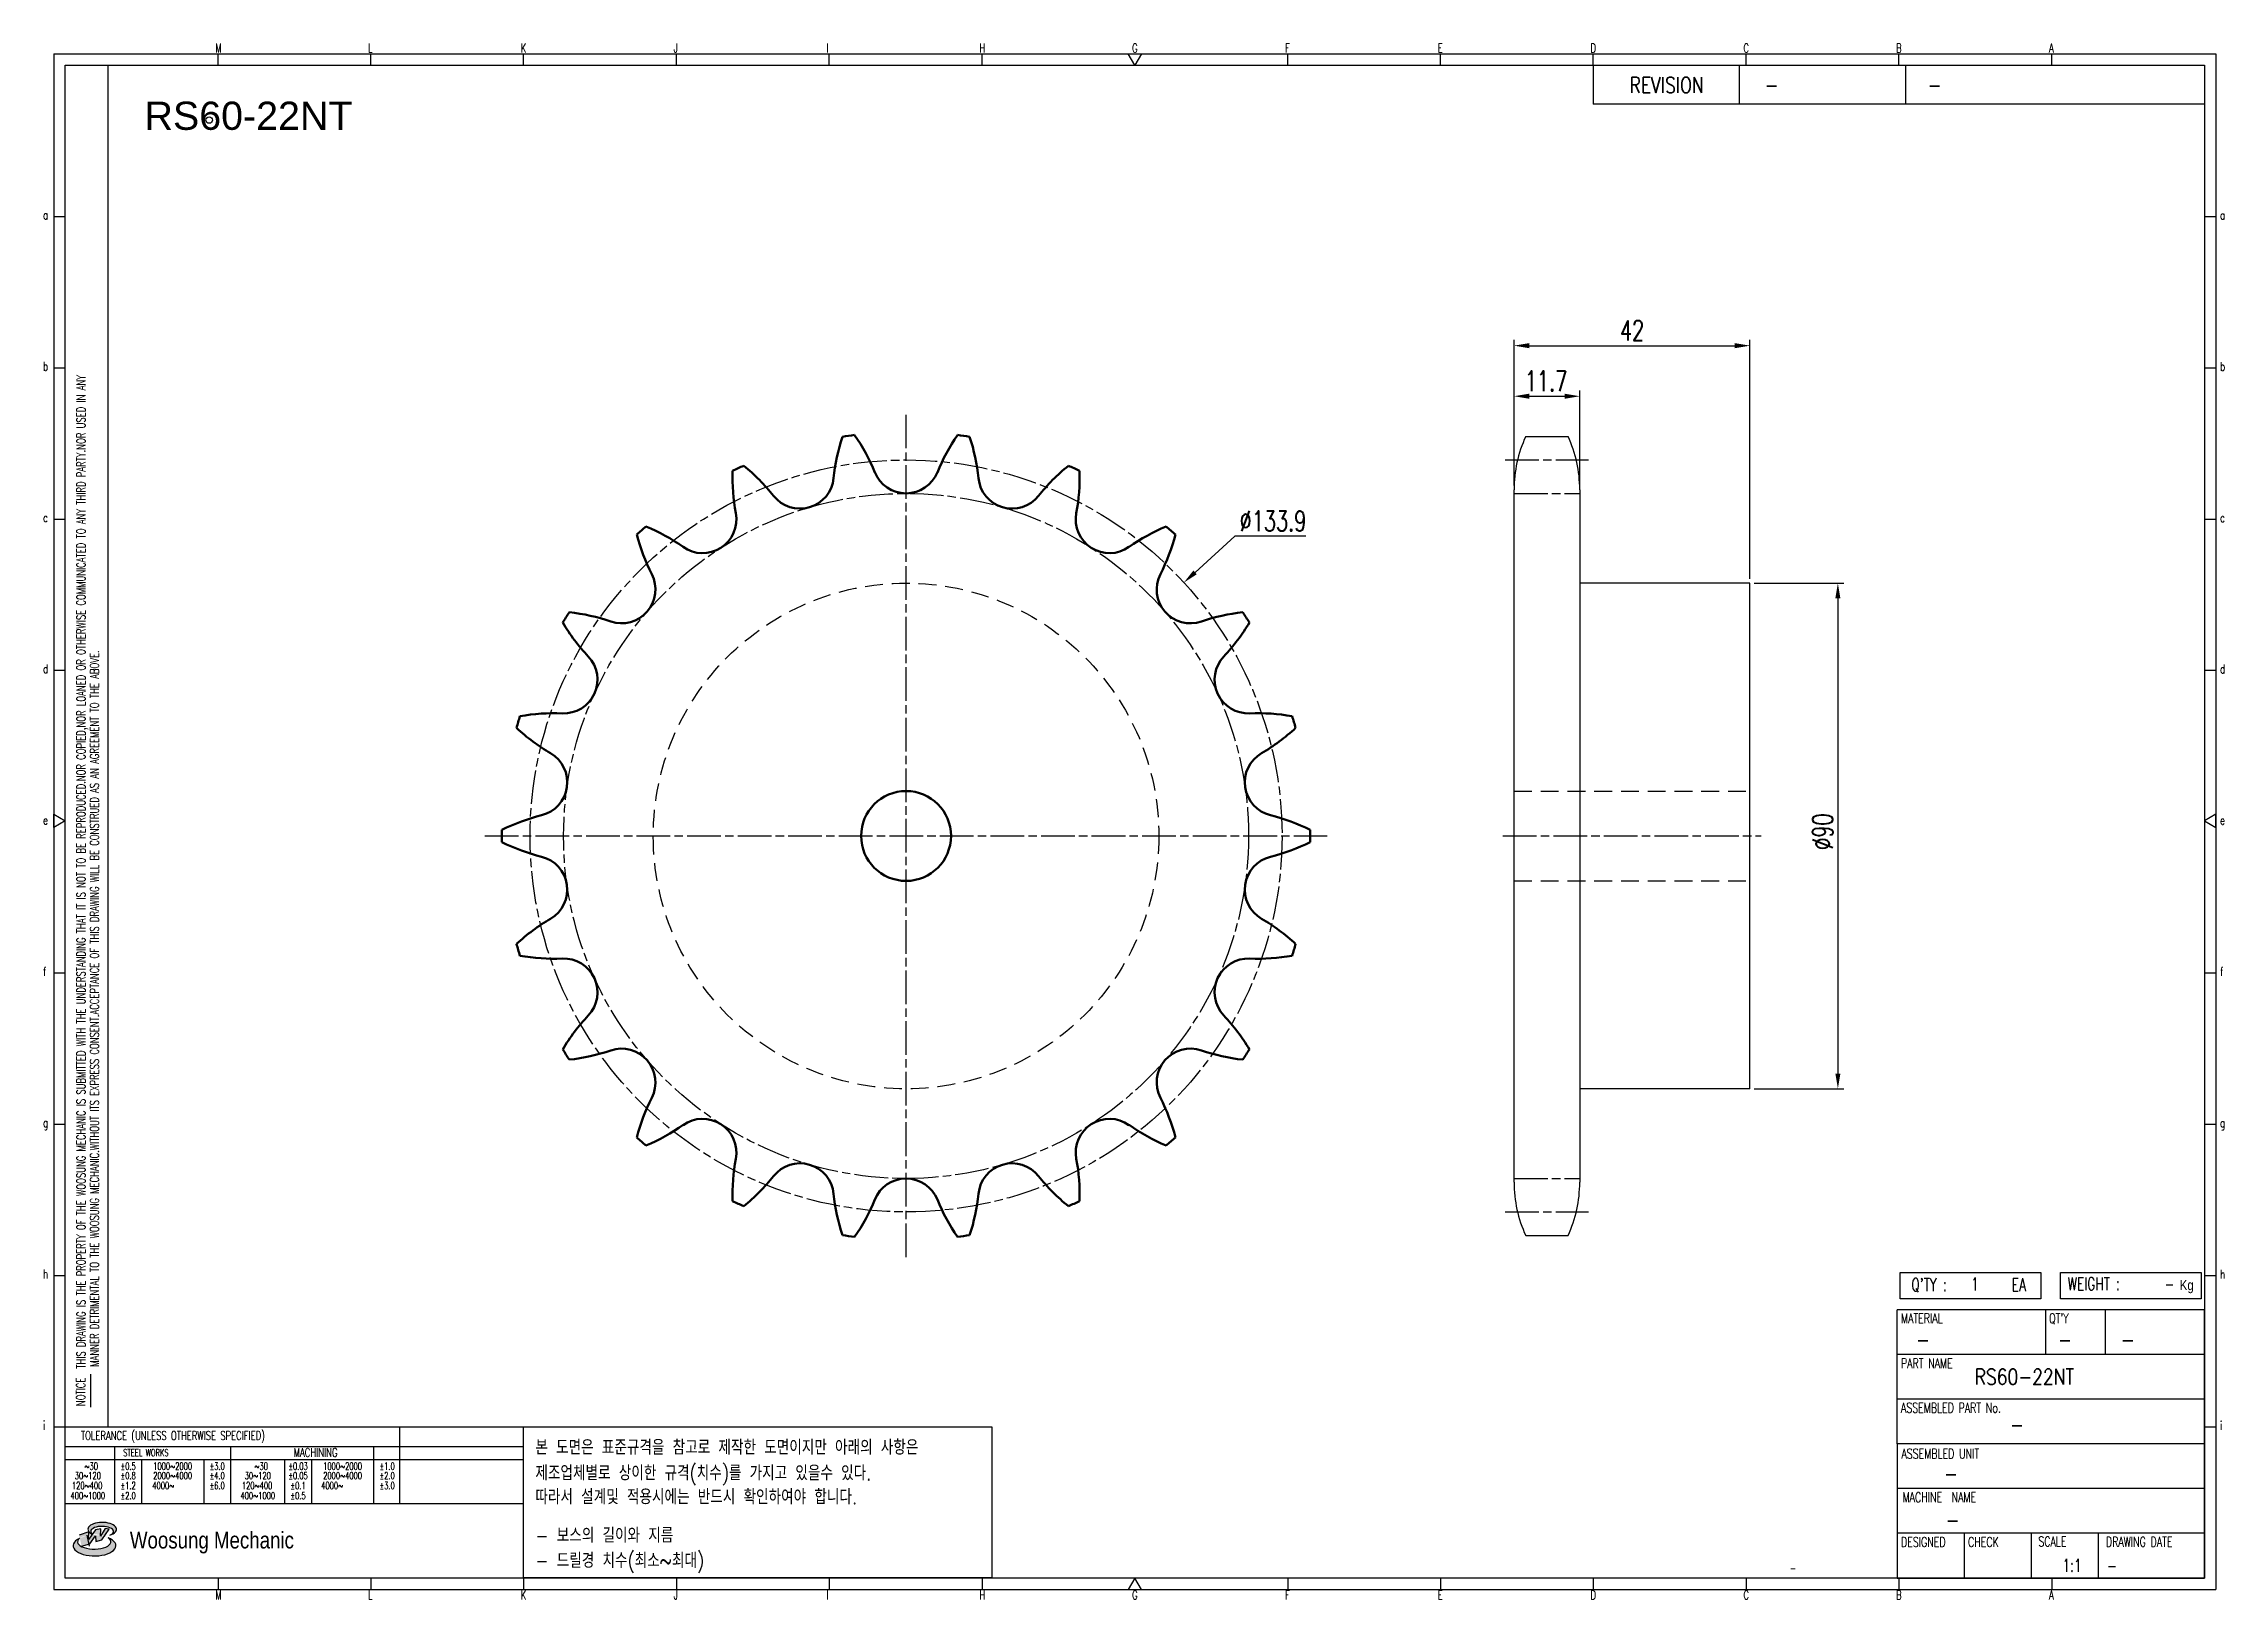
# Model space of a CAD drawing. Header units: millimetres. Extents: x 24105 to 24493, y 30 to 307.
import ezdxf
from ezdxf.enums import TextEntityAlignment as Align

# ---------------------------------------------------------------- set-up
doc = ezdxf.new("R2010")
doc.units = ezdxf.units.MM
for name, pattern in [('AM_ISO08W050', [18, 12, -1.5, 3, -1.5]), ('AM_ISO08W050x2', [9, 6, -0.75, 1.5, -0.75]), ('HIDDEN', [9.525, 6.35, -3.175])]:
    doc.linetypes.add(name, pattern=pattern)
for name, color, linetype, lineweight in [('AM_0N', 7, 'Continuous', 50), ('AM_7', 4, 'AM_ISO08W050', 25), ('AM_7N', 4, 'AM_ISO08W050', 25)]:
    doc.layers.add(name, color=color, linetype=linetype, lineweight=lineweight)
for name, color, linetype in [('HL', 2, 'HIDDEN'), ('S-DIM', 7, 'Continuous'), ('TITLE', 7, 'Continuous'), ('도면레이아웃', 7, 'Continuous')]:
    doc.layers.add(name, color=color, linetype=linetype)
doc.styles.add('HAN', font='ROMANS.shx', dxfattribs={"width": 0.7, "bigfont": 'whgtxt.shx'})
doc.styles.add('HKD_ST2', font='romans.shx', dxfattribs={"width": 0.7, "height": 4, "bigfont": '@extfont2.shx'})
doc.styles.add('HSG', font='SIMPLEX.shx', dxfattribs={"width": 0.7, "bigfont": 'HSG.shx'})
doc.styles.add('ROMANS', font='romans.shx', dxfattribs={"width": 0.7, "bigfont": 'whgtxt.shx'})
doc.styles.add('SLDTEXTSTYLE4', font='arial.ttf', dxfattribs={"width": 0.8})
doc.styles.get("Standard").update_dxf_attribs({"font": 'arial.ttf'})
doc.dimstyles.new('APP6', dxfattribs={"dimscale": 1.5, "dimtxt": 2.4, "dimasz": 1.8, "dimexe": 0.7, "dimexo": 0.5, "dimgap": 0.6, "dimtad": 1, "dimtoh": 1, "dimdec": 1, "dimrnd": 0.01, "dimzin": 9, "dimdsep": 46, "dimtxsty": 'HSG', "dimcen": 0, "dimclrd": 1, "dimclre": 1, "dimclrt": 256, "dimazin": 2, "dimtp": 1, "dimtm": 1, "dimtfac": 0.5, "dimtdec": 1, "dimtofl": 0, "dimtmove": 0, "dimatfit": 3, "dimfxl": 0, "dimtvp": 1, "dimtolj": 2, "dimlwd": -1, "dimlwe": -1, "dimarcsym": 0})

# ---------------------------------------------------------------- blocks, each defined once
blk = doc.blocks.new('SUYWSHJH')
at = {"layer": '도면레이아웃'}
h = blk.add_hatch(color=10, dxfattribs=at)
h.paths.add_polyline_path([(1.544, 35.177), (1.554, 34.966), (1.779, 35.034), (2.054, 35.422), (1.908, 35.446), (1.728, 35.167), (1.741, 35.439), (1.547, 35.405), (1.292, 35.041), (1.295, 35.33), (0.943, 35.208), (1.03, 34.8), (1.336, 34.885)])
edge = h.paths.add_edge_path()
edge.add_ellipse((1.795, 35.421), major_axis=(-0.53, 0), ratio=0.487785, start_angle=122.36065, end_angle=403.39574)
edge.add_line((1.411, 35.244), (1.419, 35.261))
edge.add_ellipse((1.798, 35.344), major_axis=(-0.423, 0), ratio=0.444396, start_angle=131.58977, end_angle=386.19408, ccw=False)
edge = h.paths.add_edge_path()
edge.add_ellipse((1.512, 34.815), major_axis=(-0.793, 0), ratio=0.480113, start_angle=314.67633, end_angle=590.85213)
edge.add_ellipse((1.501, 34.958), major_axis=(-0.62, 0), ratio=0.43311, start_angle=331.7024, end_angle=574.42495, ccw=False)
for p, q in [((0, 90.118), (80.15, 90.118)), ((0, 90.118), (0, 33.191)), ((6.089, 89.693), (6.089, 90.118)), ((11.753, 89.693), (11.753, 90.118)), ((17.418, 89.693), (17.418, 90.118)), ((23.082, 89.693), (23.082, 90.118)), ((28.746, 89.693), (28.746, 90.118)), ((34.411, 89.693), (34.411, 90.118)), ((45.739, 89.693), (45.739, 90.118)), ((51.404, 89.693), (51.404, 90.118)), ((57.068, 89.693), (57.068, 90.118)), ((62.732, 89.693), (62.732, 90.118)), ((68.397, 89.693), (68.397, 90.118)), ((74.061, 89.693), (74.061, 90.118)), ((80.15, 90.118), (80.15, 33.191)), ((0, 84.085), (0.425, 84.085)), ((79.725, 84.085), (80.15, 84.085)), ((0, 78.478), (0.425, 78.478)), ((79.725, 78.478), (80.15, 78.478)), ((0, 72.87), (0.425, 72.87)), ((79.725, 72.87), (80.15, 72.87)), ((0, 67.262), (0.425, 67.262)), ((79.725, 67.262), (80.15, 67.262)), ((0, 56.047), (0.425, 56.047)), ((79.725, 56.047), (80.15, 56.047)), ((0, 50.439), (0.425, 50.439)), ((79.725, 50.439), (80.15, 50.439)), ((0, 44.832), (0.425, 44.832)), ((79.725, 44.832), (80.15, 44.832)), ((1.377, 39.947), (1.377, 41.174)), ((0, 39.224), (0.425, 39.224)), ((79.725, 39.224), (80.15, 39.224)), ((0, 33.191), (80.15, 33.191)), ((6.089, 33.616), (6.089, 33.191)), ((11.753, 33.616), (11.753, 33.191)), ((17.418, 33.616), (17.418, 33.191)), ((23.082, 33.616), (23.082, 33.191)), ((28.746, 33.616), (28.746, 33.191)), ((34.411, 33.616), (34.411, 33.191)), ((45.739, 33.616), (45.739, 33.191)), ((51.404, 33.616), (51.404, 33.191)), ((57.068, 33.616), (57.068, 33.191)), ((62.732, 33.616), (62.732, 33.191)), ((68.397, 33.616), (68.397, 33.191)), ((74.061, 33.616), (74.061, 33.191))]:
    blk.add_line(p, q)
at = {"color": 2}
for p, q in [((2.017, 39.224), (2.017, 89.693)), ((0.425, 39.224), (17.418, 39.224)), ((12.816, 39.224), (12.816, 36.382)), ((17.418, 33.616), (17.418, 39.224)), ((0.425, 38.487), (17.418, 38.487)), ((0.425, 38.012), (17.418, 38.012)), ((2.257, 38.487), (2.257, 36.382)), ((3.257, 38.012), (3.257, 36.382)), ((5.557, 38.012), (5.557, 36.382)), ((6.557, 38.5), (6.557, 36.382)), ((8.557, 38.012), (8.557, 36.382)), ((9.557, 38.026), (9.557, 36.382)), ((11.857, 38.487), (11.857, 36.382)), ((0.425, 36.382), (17.418, 36.382))]:
    blk.add_line(p, q, dxfattribs=at)
at = {"color": 6, "ltscale": 0.5}
for p, q in [((57.068, 89.693), (57.068, 88.246)), ((62.47, 89.693), (62.47, 88.246)), ((68.635, 89.693), (68.635, 88.246)), ((79.725, 88.246), (57.068, 88.246)), ((68.336, 38.59), (68.336, 43.563)), ((79.725, 43.563), (68.336, 43.563)), ((73.827, 43.563), (73.827, 41.905)), ((76.037, 43.563), (76.037, 41.905)), ((79.725, 38.59), (79.725, 43.563)), ((79.725, 41.905), (68.336, 41.905)), ((79.725, 40.248), (68.336, 40.248)), ((68.336, 38.59), (68.336, 33.616)), ((79.725, 38.59), (68.336, 38.59)), ((79.725, 33.616), (79.725, 38.59)), ((79.725, 36.932), (68.336, 36.932)), ((79.725, 35.274), (68.336, 35.274)), ((70.822, 33.616), (70.822, 35.274)), ((73.309, 33.616), (73.309, 35.274)), ((75.796, 33.616), (75.796, 35.274)), ((68.336, 33.616), (79.725, 33.616))]:
    blk.add_line(p, q, dxfattribs=at)
for points in [[(40.075, 89.693), (39.83, 90.118), (40.32, 90.118)], [(0.425, 89.693), (79.725, 89.693), (79.725, 33.616), (0.425, 33.616)], [(0.425, 61.679), (0, 61.433), (0, 61.924)], [(79.725, 61.679), (80.15, 61.433), (80.15, 61.924)], [(40.075, 33.616), (39.83, 33.191), (40.32, 33.191)]]:
    blk.add_lwpolyline(points, close=True)
at = {"layer": 'TITLE', "color": 20}
for p, q in [((68.449, 43.961), (68.449, 44.936)), ((68.449, 44.936), (73.654, 44.936)), ((73.654, 44.936), (73.654, 43.961)), ((74.39, 43.961), (74.39, 44.936)), ((74.39, 44.936), (79.595, 44.936)), ((79.595, 44.936), (79.595, 43.961)), ((73.654, 43.961), (68.449, 43.961)), ((79.595, 43.961), (74.39, 43.961))]:
    blk.add_line(p, q, dxfattribs=at)
at = {"layer": '도면레이아웃'}
for p, q in [((1.295, 35.33), (0.943, 35.208)), ((1.03, 34.8), (1.336, 34.885)), ((1.224, 35.208), (1.311, 34.8)), ((1.224, 35.208), (1.224, 35.208)), ((1.547, 35.405), (1.292, 35.041)), ((1.292, 35.041), (1.295, 35.33)), ((1.336, 34.885), (1.544, 35.177)), ((1.419, 35.261), (1.411, 35.244)), ((1.544, 35.177), (1.554, 34.966)), ((1.741, 35.439), (1.547, 35.405)), ((1.554, 34.966), (1.779, 35.034)), ((1.908, 35.446), (1.728, 35.167)), ((1.728, 35.167), (1.741, 35.439)), ((1.779, 35.034), (2.054, 35.422)), ((2.054, 35.422), (1.908, 35.446))]:
    blk.add_line(p, q, dxfattribs=at)
for centre, major_axis, ratio, start_param, end_param in [((1.795, 35.421), (-0.53, 0), 0.487785, 2.135596, 7.040584), ((1.512, 34.815), (-0.793, 0), 0.480113, 5.492138, 10.312315), ((1.501, 34.958), (-0.62, 0), 0.43311, 5.789299, 10.025607), ((1.798, 35.344), (-0.423, 0), 0.444396, 2.296675, 6.740358)]:
    blk.add_ellipse(centre, major_axis=major_axis, ratio=ratio, start_param=start_param, end_param=end_param, dxfattribs=at)
at = {"color": 4, "style": 'HKD_ST2', "width": 0.7}
for s, p in [('M', (5.988, 90.164)), ('L', (11.652, 90.164)), ('K', (17.316, 90.164)), ('J', (22.981, 90.164)), ('I', (28.645, 90.164)), ('H', (34.309, 90.164)), ('G', (39.974, 90.164)), ('F', (45.638, 90.164)), ('E', (51.302, 90.164)), ('D', (56.967, 90.164)), ('C', (62.631, 90.164)), ('B', (68.295, 90.164)), ('A', (73.96, 90.164)), ('a', (-0.395, 83.976)), ('a', (80.305, 83.97)), ('b', (-0.395, 78.368)), ('b', (80.305, 78.362)), ('c', (-0.395, 72.76)), ('c', (80.305, 72.754)), ('d', (-0.395, 67.153)), ('d', (80.305, 67.147)), ('e', (-0.395, 61.545)), ('e', (80.305, 61.539)), ('f', (-0.395, 55.937)), ('f', (80.305, 55.931)), ('g', (-0.395, 50.33)), ('g', (80.305, 50.324)), ('h', (-0.395, 44.722)), ('h', (80.305, 44.716)), ('i', (-0.395, 39.114)), ('i', (80.305, 39.108)), ('M', (5.988, 32.824)), ('L', (11.652, 32.824)), ('K', (17.316, 32.824)), ('J', (22.981, 32.824)), ('I', (28.645, 32.824)), ('H', (34.309, 32.824)), ('G', (39.974, 32.824)), ('F', (45.638, 32.824)), ('E', (51.302, 32.824)), ('D', (56.967, 32.824)), ('C', (62.631, 32.824)), ('B', (68.295, 32.824)), ('A', (73.96, 32.824))]:
    blk.add_text(s, height=0.326, dxfattribs=at).set_placement(p)
for s, height, style, width, p in [('REVISION', 0.5806, 'HAN', 0.8, (58.415, 88.664)), ('-', 0.581, 'HAN', 0.8, (63.426, 88.664)), ('-', 0.581, 'HAN', 0.8, (69.468, 88.664)), ("Q'TY : ", 0.4746, 'HKD_ST2', 0.7, (68.857, 44.253)), ('1', 0.475, 'HKD_ST2', 0.7, (71.071, 44.275)), ('EA', 0.4746, 'HKD_ST2', 0.7, (72.578, 44.253)), ('WEIGHT : ', 0.4746, 'HKD_ST2', 0.7, (74.65, 44.286)), ('-', 0.581, 'HAN', 0.8, (69.029, 42.157)), ('-', 0.581, 'HAN', 0.8, (74.289, 42.157)), ('-', 0.581, 'HAN', 0.8, (76.623, 42.157)), ('-', 0.581, 'HAN', 0.8, (72.515, 39.013)), ('-', 0.581, 'HAN', 0.8, (70.067, 37.189)), ('-', 0.581, 'HAN', 0.8, (70.126, 35.48)), ('1:1', 0.4746, 'HKD_ST2', 0.7, (74.458, 33.848)), ('-', 0.475, 'HKD_ST2', 0.7, (76.112, 33.837))]:
    blk.add_text(s, height=height, dxfattribs=dict(style=style, width=width)).set_placement(p)
at = {"color": 6, "style": 'HKD_ST2', "width": 0.7}
for s, p in [(' THIS DRAWING IS THE PROPERTY OF THE WOOSUNG MECHANIC IS SUBMITTED WITH THE UNDERSTANDING THAT IT IS NOT TO BE REPRODUCED.NOR COPIED,NOR LOANED OR OTHERWISE COMMUNICATED TO ANY THIRD PARTY.NOR USED IN ANY', (1.173, 41.217)), ('MANNER DETRIMENTAL TO THE WOOSUNG MECHANIC.WITHOUT ITS EXPRESS CONSENT.ACCEPTANCE OF THIS DRAWING WILL BE CONSTRUED AS AN AGREEMENT TO THE ABOVE.', (1.672, 41.447))]:
    blk.add_text(s, height=0.326266, rotation=90, dxfattribs=at).set_placement(p)
at = {"style": 'HKD_ST2', "width": 0.7}
blk.add_text('-', height=0.475, dxfattribs=at).set_placement((78.613, 44.286), align=Align.RIGHT)
at = {"color": 4, "style": 'HKD_ST2', "width": 0.7}
for s, height, p in [('MATERIAL', 0.3651, (68.474, 43.425)), ("QT'Y", 0.3651, (73.965, 43.425)), ('PART NAME', 0.3651, (68.474, 41.756)), ('ASSEMBLED PART No.', 0.36511, (68.474, 40.109)), ('ASSEMBLED UNIT', 0.36511, (68.49, 38.408)), ('MACHINE  NAME', 0.36511, (68.532, 36.794)), ('DESIGNED', 0.3651, (68.474, 35.136)), ('CHECK', 0.3651, (70.961, 35.136)), ('SCALE', 0.3651, (73.566, 35.153)), ('DRAWING DATE', 0.36511, (76.071, 35.141))]:
    blk.add_text(s, height=height, dxfattribs=at).set_placement(p, align=Align.TOP_LEFT)
at = {"style": 'HKD_ST2', "width": 0.7}
blk.add_text('NOTICE', height=0.3263, rotation=90, dxfattribs=at).set_placement((1.163, 39.988))
for s, height, style, width, p in [('TOLERANCE (UNLESS OTHERWISE SPECIFIED)', 0.32627, 'HKD_ST2', 0.7, (4.417, 38.896)), ('-', 0.326, 'ROMANS', 0.65, (64.469, 33.975))]:
    blk.add_text(s, height=height, dxfattribs=dict(style=style, width=width)).set_placement(p, align=Align.MIDDLE_CENTER)
at = {"color": 4, "style": 'HKD_ST2', "width": 0.7}
for s, height, p in [('STEEL WORKS', 0.26101, (3.416, 38.268)), ('MACHINING', 0.3263, (9.707, 38.27)), ('%%P0.5', 0.261, (2.757, 37.762)), ('%%P0.8', 0.261, (2.757, 37.411)), ('%%P3.0', 0.261, (6.057, 37.762)), ('%%P4.0', 0.261, (6.057, 37.411)), ('%%P0.03', 0.261, (9.057, 37.762)), ('%%P0.05', 0.261, (9.057, 37.411)), ('%%P1.0', 0.261, (12.357, 37.762)), ('%%P2.0', 0.261, (12.357, 37.411)), ('%%P1.2', 0.261, (2.757, 37.045)), ('%%P2.0', 0.261, (2.757, 36.67)), ('%%P6.0', 0.261, (6.057, 37.045)), ('%%P0.1', 0.261, (9.057, 37.045)), ('%%P0.5', 0.261, (9.057, 36.67)), ('%%P3.0', 0.261, (12.357, 37.045))]:
    blk.add_text(s, height=height, dxfattribs=at).set_placement(p, align=Align.MIDDLE)
for s, height, p in [('30%%126120', 0.261, (1.263, 37.411)), ('%%12630', 0.261, (1.389, 37.762)), ('2000%%1264000', 0.26101, (4.407, 37.411)), ('1000%%1262000', 0.26101, (4.407, 37.762)), ('30%%126120', 0.261, (7.563, 37.411)), ('%%12630', 0.261, (7.689, 37.762)), ('2000%%1264000', 0.26101, (10.707, 37.411)), ('1000%%1262000', 0.26101, (10.707, 37.762)), ('400%%1261000', 0.26101, (1.263, 36.67)), ('120%%126400', 0.26101, (1.237, 37.045)), ('4000%%126', 0.261, (4.061, 37.045)), ('400%%1261000', 0.26101, (7.563, 36.67)), ('120%%126400', 0.26101, (7.537, 37.045)), ('4000%%126', 0.261, (10.321, 37.045))]:
    blk.add_text(s, height=height, dxfattribs=at).set_placement(p, align=Align.MIDDLE_CENTER)
at = {"color": 1, "style": 'SLDTEXTSTYLE4', "width": 0.8}
blk.add_text('Woosung Mechanic', height=0.61957, dxfattribs=at).set_placement((2.822, 34.711))
at = {"layer": 'TITLE', "width": 0.8}
blk.add_text('Kg', height=0.3789, dxfattribs=at).set_placement((78.807, 44.286))
blk = doc.blocks.new('*D2')
at = {"layer": 'Defpoints', "color": 0, "transparency": 16777216}
for p in [(24307.87, 210.88), (24208.96, 120.68)]:
    blk.add_point(p, dxfattribs=at)
at = {"layer": 'S-DIM', "color": 1, "transparency": 16777216}
for p, q in [((24316.95, 219.16), (24309.87, 212.7)), ((24329.61, 219.16), (24316.95, 219.16))]:
    blk.add_line(p, q, dxfattribs=at)
blk.add_solid([(24309.56, 213.03), (24310.17, 212.36), (24307.87, 210.88)], dxfattribs=at)
at = {"layer": 'S-DIM', "transparency": 16777216, "insert": (24323.73, 221.86), "char_height": 3.6, "attachment_point": 5, "style": 'HSG'}
blk.add_mtext('\\A2;∅133.9', dxfattribs=at)
blk = doc.blocks.new('*D3')
at = {"layer": 'Defpoints', "color": 0, "transparency": 16777216}
for p in [(24378.34, 244.05), (24366.64, 227.41), (24378.34, 227.41)]:
    blk.add_point(p, dxfattribs=at)
at = {"layer": 'S-DIM', "color": 1, "transparency": 16777216}
for p, q in [((24366.64, 228.16), (24366.64, 245.1)), ((24378.34, 228.16), (24378.34, 245.1)), ((24369.34, 244.05), (24375.64, 244.05))]:
    blk.add_line(p, q, dxfattribs=at)
for points in [[(24369.34, 244.5), (24369.34, 243.6), (24366.64, 244.05)], [(24375.64, 244.5), (24375.64, 243.6), (24378.34, 244.05)]]:
    blk.add_solid(points, dxfattribs=at)
at = {"layer": 'S-DIM', "transparency": 16777216, "insert": (24372.34, 246.75), "char_height": 3.6, "attachment_point": 5, "style": 'HSG'}
blk.add_mtext('\\A2;11.7', dxfattribs=at)
blk = doc.blocks.new('*D4')
at = {"layer": 'Defpoints', "color": 0, "transparency": 16777216}
for p in [(24408.64, 253.05), (24366.64, 227.41), (24408.64, 210.78)]:
    blk.add_point(p, dxfattribs=at)
at = {"layer": 'S-DIM', "color": 1, "transparency": 16777216}
for p, q in [((24366.64, 228.16), (24366.64, 254.1)), ((24369.34, 253.05), (24405.94, 253.05)), ((24408.64, 211.53), (24408.64, 254.1))]:
    blk.add_line(p, q, dxfattribs=at)
for points in [[(24369.34, 253.5), (24369.34, 252.6), (24366.64, 253.05)], [(24405.94, 253.5), (24405.94, 252.6), (24408.64, 253.05)]]:
    blk.add_solid(points, dxfattribs=at)
at = {"layer": 'S-DIM', "transparency": 16777216, "insert": (24387.64, 255.75), "char_height": 3.6, "attachment_point": 5, "style": 'HSG'}
blk.add_mtext('\\A2;42', dxfattribs=at)
blk = doc.blocks.new('*D5')
at = {"layer": 'Defpoints', "color": 0, "transparency": 16777216}
for p in [(24408.64, 210.78), (24408.64, 120.78), (24424.29, 120.78)]:
    blk.add_point(p, dxfattribs=at)
at = {"layer": 'S-DIM', "color": 1, "transparency": 16777216}
for p, q in [((24409.39, 210.78), (24425.34, 210.78)), ((24424.29, 208.08), (24424.29, 123.48)), ((24409.39, 120.78), (24425.34, 120.78))]:
    blk.add_line(p, q, dxfattribs=at)
for points in [[(24423.84, 208.08), (24424.74, 208.08), (24424.29, 210.78)], [(24423.84, 123.48), (24424.74, 123.48), (24424.29, 120.78)]]:
    blk.add_solid(points, dxfattribs=at)
at = {"layer": 'S-DIM', "transparency": 16777216, "insert": (24421.59, 166.54), "char_height": 3.6, "attachment_point": 5, "rotation": 90, "style": 'HSG'}
blk.add_mtext('\\A2;%%c90', dxfattribs=at)

msp = doc.modelspace()

# ---------------------------------------------------------------- linework, layer by layer
for p, q in [((24368.73, 236.91), (24376.26, 236.91)), ((24366.64, 104.14), (24366.64, 227.41)), ((24378.34, 227.41), (24378.34, 104.14)), ((24408.64, 210.78), (24378.34, 210.78)), ((24408.64, 120.78), (24408.64, 210.78)), ((24408.64, 120.78), (24378.34, 120.78)), ((24368.73, 94.64), (24376.26, 94.64))]:
    msp.add_line(p, q)
at = {"color": 4}
msp.add_lwpolyline([(24190.34, 60.62), (24273.71, 60.62), (24273.71, 33.7), (24190.34, 33.7)], close=True, dxfattribs=at)
msp.add_circle((24134.38, 293.22), 0.58)
for centre, start, end in [((24389.34, 227.41), 155.2599, 180), ((24355.64, 227.41), 0, 24.7401), ((24389.34, 104.14), 180, 204.7401), ((24355.64, 104.14), 335.2599, 0)]:
    msp.add_arc(centre, 22.7, start, end)
at = {"layer": 'AM_0N'}
msp.add_circle((24258.42, 165.78), 8, dxfattribs=at)
for centre, radius, start, end in [((24279.66, 226.06), 34.3, 161.6764, 174.3182), ((24258.42, 165.78), 71.96, 97.3155, 99.0482), ((24221.05, 217.63), 34.3, 22.0455, 34.6873), ((24295.79, 217.63), 34.3, 145.3127, 157.9545), ((24258.42, 165.78), 71.96, 80.9518, 82.6845), ((24237.17, 226.06), 34.3, 5.6818, 18.3236), ((24261.82, 229.6), 34.3, 178.04, 190.6818), ((24258.42, 165.78), 71.96, 113.6791, 115.4118), ((24207.95, 205.01), 34.3, 38.4091, 51.0509), ((24239.54, 230.05), 6.01, 218.4091, 354.3182), ((24258.42, 232.77), 6.01, 202.0455, 337.9545), ((24277.29, 230.05), 6.01, 185.6818, 321.5909), ((24308.88, 205.01), 34.3, 128.9491, 141.5909), ((24258.42, 165.78), 71.96, 64.5882, 66.3209), ((24255.02, 229.6), 34.3, 349.3182, 1.96), ((24222.2, 222.13), 6.01, 234.7727, 10.6818), ((24294.63, 222.13), 6.01, 169.3182, 305.2273), ((24258.42, 165.78), 71.96, 130.0428, 131.7754), ((24243.7, 227.98), 34.3, 194.4036, 207.0455), ((24198.95, 189.2), 34.3, 54.7727, 67.4146), ((24317.89, 189.2), 34.3, 112.5854, 125.2273), ((24273.14, 227.98), 34.3, 332.9545, 345.5964), ((24258.42, 165.78), 71.96, 48.2246, 49.9572), ((24207.79, 209.65), 6.01, 251.1364, 27.0455), ((24309.04, 209.65), 6.01, 152.9545, 288.8636), ((24258.42, 165.78), 71.96, 146.4064, 148.1391), ((24226.77, 221.31), 34.3, 210.7673, 223.4091), ((24194.76, 171.5), 34.3, 71.1364, 83.7782), ((24322.08, 171.5), 34.3, 96.2218, 108.8636), ((24290.06, 221.31), 34.3, 316.5909, 329.2327), ((24258.42, 165.78), 71.96, 31.8609, 33.5936), ((24197.48, 193.61), 6.01, 267.5, 43.4091), ((24319.35, 193.61), 6.01, 136.5909, 272.5), ((24258.42, 165.78), 71.96, 162.77, 164.5027), ((24195.72, 153.33), 34.3, 87.5, 100.1418), ((24321.11, 153.33), 34.3, 79.8582, 92.5), ((24258.42, 165.78), 71.96, 15.4973, 17.23), ((24212.41, 210.14), 34.3, 227.1309, 239.7727), ((24304.43, 210.14), 34.3, 300.2273, 312.8691), ((24192.11, 175.31), 6.01, 283.8636, 59.7727), ((24324.72, 175.31), 6.01, 120.2273, 256.1364), ((24201.77, 136.17), 34.3, 103.8636, 116.5055), ((24315.06, 136.17), 34.3, 63.4945, 76.1364), ((24258.42, 165.78), 71.96, 179.1337, 180.8663), ((24201.77, 195.38), 34.3, 243.4945, 256.1364), ((24315.06, 195.38), 34.3, 283.8636, 296.5055), ((24258.42, 165.78), 71.96, 359.1337, 0.8663), ((24192.11, 156.24), 6.01, 300.2273, 76.1364), ((24324.72, 156.24), 6.01, 103.8636, 239.7727), ((24212.41, 121.41), 34.3, 120.2273, 132.8691), ((24304.43, 121.41), 34.3, 47.1309, 59.7727), ((24258.42, 165.78), 71.96, 195.4973, 197.23), ((24195.72, 178.23), 34.3, 259.8582, 272.5), ((24197.48, 137.95), 6.01, 316.5909, 92.5), ((24319.35, 137.95), 6.01, 87.5, 223.4091), ((24321.11, 178.23), 34.3, 267.5, 280.1418), ((24258.42, 165.78), 71.96, 342.77, 344.5027), ((24226.77, 110.24), 34.3, 136.5909, 149.2327), ((24290.06, 110.24), 34.3, 30.7673, 43.4091), ((24258.42, 165.78), 71.96, 211.8609, 213.5936), ((24194.76, 160.06), 34.3, 276.2218, 288.8636), ((24207.79, 121.91), 6.01, 332.9545, 108.8636), ((24309.04, 121.91), 6.01, 71.1364, 207.0455), ((24322.08, 160.06), 34.3, 251.1364, 263.7782), ((24258.42, 165.78), 71.96, 326.4064, 328.1391), ((24243.7, 103.58), 34.3, 152.9545, 165.5964), ((24273.14, 103.58), 34.3, 14.4036, 27.0455), ((24198.95, 142.36), 34.3, 292.5854, 305.2273), ((24222.2, 109.42), 6.01, 349.3182, 125.2273), ((24294.63, 109.42), 6.01, 54.7727, 190.6818), ((24317.89, 142.36), 34.3, 234.7727, 247.4146), ((24258.42, 165.78), 71.96, 228.2246, 229.9572), ((24258.42, 165.78), 71.96, 310.0428, 311.7754), ((24261.82, 101.95), 34.3, 169.3182, 181.96), ((24207.95, 126.55), 34.3, 308.9491, 321.5909), ((24239.54, 101.5), 6.01, 5.6818, 141.5909), ((24277.29, 101.5), 6.01, 38.4091, 174.3182), ((24308.88, 126.55), 34.3, 218.4091, 231.0509), ((24255.02, 101.95), 34.3, 358.04, 10.6818), ((24279.66, 105.49), 34.3, 185.6818, 198.3236), ((24221.05, 113.92), 34.3, 325.3127, 337.9545), ((24258.42, 98.79), 6.01, 22.0455, 157.9545), ((24295.79, 113.92), 34.3, 202.0455, 214.6873), ((24237.17, 105.49), 34.3, 341.6764, 354.3182), ((24258.42, 165.78), 71.96, 244.5882, 246.3209), ((24258.42, 165.78), 71.96, 293.6791, 295.4118), ((24258.42, 165.78), 71.96, 260.9518, 262.6845), ((24258.42, 165.78), 71.96, 277.3155, 279.0482)]:
    msp.add_arc(centre, radius, start, end, dxfattribs=at)
at = {"layer": 'AM_7', "linetype": 'AM_ISO08W050x2'}
msp.add_circle((24258.42, 165.78), 66.93, dxfattribs=at)
at = {"layer": 'AM_7N', "linetype": 'AM_ISO08W050x2'}
for p, q in [((24258.42, 90.81), (24258.42, 240.74)), ((24365.08, 232.71), (24379.91, 232.71)), ((24366.64, 226.75), (24378.34, 226.75)), ((24183.45, 165.78), (24333.38, 165.78)), ((24364.64, 165.78), (24410.64, 165.78)), ((24366.64, 104.8), (24378.34, 104.8)), ((24365.08, 98.85), (24379.91, 98.85))]:
    msp.add_line(p, q, dxfattribs=at)
msp.add_circle((24258.42, 165.78), 60.97, dxfattribs=at)
at = {"layer": 'HL', "ltscale": 0.5}
for p, q in [((24366.64, 173.78), (24408.64, 173.78)), ((24366.64, 157.78), (24408.64, 157.78))]:
    msp.add_line(p, q, dxfattribs=at)
msp.add_circle((24258.42, 165.78), 45, dxfattribs=at)

# ---------------------------------------------------------------- block references
at = {"xscale": 4.802204376507272, "yscale": 4.802204376507272, "zscale": 4.802204376507272}
msp.add_blockref('SUYWSHJH', (24106.7, -127.74), dxfattribs=at)

# ---------------------------------------------------------------- texts
at = {"color": 2}
msp.add_text('RS60-22NT', height=5.018, dxfattribs=at).set_placement((24122.86, 291.47))
at = {"style": 'HAN', "width": 0.8}
msp.add_text('RS60-22NT', height=2.788, dxfattribs=at).set_placement((24448.65, 68.12))
at = {"color": 4, "style": 'HAN', "width": 0.8}
for s, p in [('본 도면은 표준규격을 참고로 제작한 도면이지만 아래의 사항은', (24192.43, 55.64)), ('제조업체별로 상이한 규격(치수)를 가지고 있을수 있다.', (24192.43, 51.07)), ('따라서 설계및 적용시에는 반드시 확인하여야 합니다.', (24192.43, 46.82)), ('- 보스의 길이와 지름', (24192.43, 39.98)), ('- 드릴경 치수(최소~최대)', (24192.43, 35.49))]:
    msp.add_text(s, height=2.6381, dxfattribs=at).set_placement(p)

# ---------------------------------------------------------------- dimensions: what is measured, and where the dimension line sits
at = {"layer": 'S-DIM', "color": 1}
dim = msp.add_linear_dim(base=(24408.64, 253.05), p1=(24366.64, 227.41), p2=(24408.64, 210.78), dimstyle='APP6', dxfattribs=at)
dim.commit()
dim.dimension.update_dxf_attribs({"geometry": '*D4', "text_midpoint": (24387.64, 255.75)})
dim = msp.add_linear_dim(base=(24378.34, 244.05), p1=(24366.64, 227.41), p2=(24378.34, 227.41), dimstyle='APP6', dxfattribs=at)
dim.commit()
dim.dimension.update_dxf_attribs({"geometry": '*D3', "text_midpoint": (24372.34, 244.05), "dimtype": 128})
dim = msp.add_diameter_dim_2p(p1=(24208.96, 120.68), p2=(24307.87, 210.88), dimstyle='APP6', dxfattribs=at)
dim.commit()
dim.dimension.update_dxf_attribs({"geometry": '*D2', "text_midpoint": (24323.73, 219.16), "dimtype": 131})
dim = msp.add_linear_dim(base=(24424.29, 120.78), p1=(24408.64, 210.78), p2=(24408.64, 120.78), angle=90, text='%%c<>', dimstyle='APP6', dxfattribs=at)
dim.commit()
dim.dimension.update_dxf_attribs({"geometry": '*D5', "text_midpoint": (24424.29, 166.54), "dimtype": 128})

doc.saveas('drawing.dxf')
